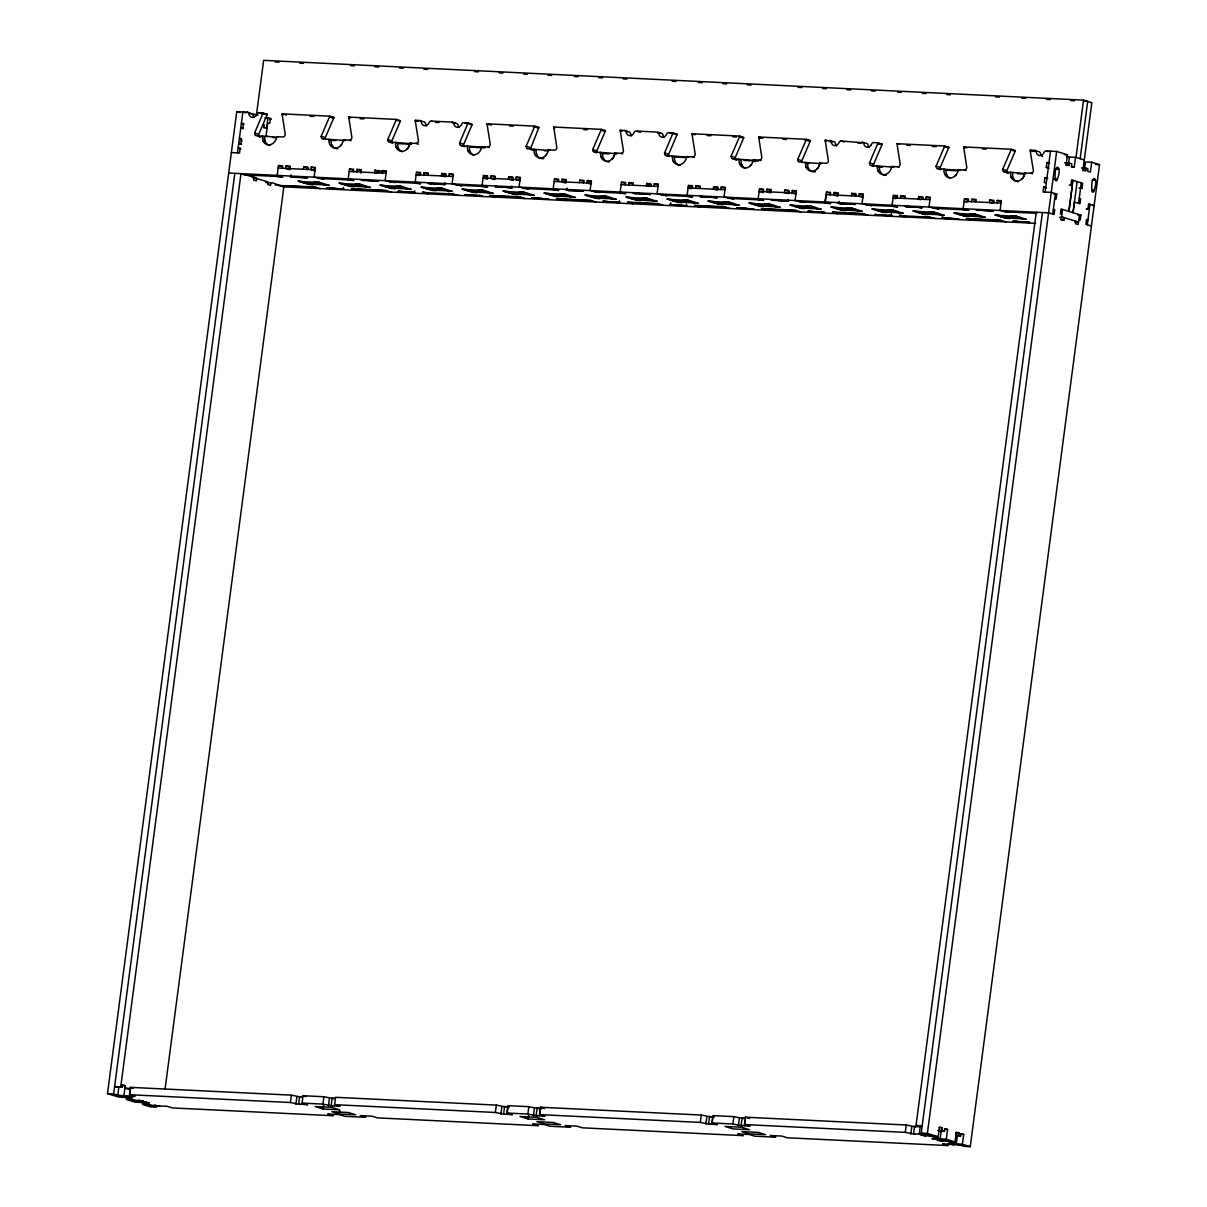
<?xml version="1.0" encoding="UTF-8"?>
<svg xmlns="http://www.w3.org/2000/svg" width="1207" height="1207" viewBox="0 0 1207 1207"><rect width="100%" height="100%" fill="white"/><g stroke="black" fill="none" stroke-linecap="round" stroke-linejoin="round"><path stroke-width="1.5" d="M127.836 1096.725L132.664 1097.691L118.316 1096.982L107.483 1093.648L236.753 111.663L247.209 112.176A2.489 2.022 -72.9 0 1 248.929 113.896A4.994 4.059 -72.9 0 0 251.75 117.275A4.994 4.059 -72.9 0 0 255.914 115.54L257.031 113.639A2.489 2.037 -72.9 0 1 258.796 112.734L263.126 112.945L254.571 133.117L254.949 134.882A2.505 2.037 -72.9 0 0 256.306 135.667L277.082 137.221M392.547 142.954A2.505 2.037 -72.9 0 1 391.883 140.857L400.256 121.379A2.474 2.022 -72.9 0 0 400.437 120.685L396.288 119.402A2.474 2.022 -72.9 0 1 396.107 120.112L387.734 139.574A2.505 2.037 -72.9 0 0 389.469 142.139L395.609 142.426A8.721 7.106 -72.9 0 0 401.659 151.373A8.721 7.106 -72.9 0 0 409.958 143.135L416.49 143.407L417.969 142.396A2.505 2.052 -72.9 0 0 418.482 141.068L415.314 121.032A2.489 2.022 -72.9 0 1 415.314 120.323L419.644 120.534A2.489 2.022 -72.9 0 1 421.364 122.269A4.994 4.059 -72.9 0 0 424.185 125.649A4.994 4.059 -72.9 0 0 428.349 123.914L429.466 122.013A2.489 2.037 -72.9 0 1 431.231 121.107L452.187 122.118A2.489 2.022 -72.9 0 1 453.892 123.853A4.994 4.059 -72.9 0 0 456.729 127.218A4.994 4.059 -72.9 0 0 460.878 125.498L462.009 123.597A2.489 2.037 -72.9 0 1 463.775 122.676L468.105 122.888L459.55 143.06L459.927 144.825A2.505 2.037 -72.9 0 0 461.27 145.625L483.841 147.254L481.774 146.62A8.721 7.106 -72.9 0 1 473.476 154.843A8.721 7.106 -72.9 0 1 467.441 145.926M597.239 152.565A2.505 2.037 -72.9 0 1 596.862 150.8L605.235 131.337A2.474 2.022 -72.9 0 0 605.416 130.628L601.267 129.345A2.474 2.022 -72.9 0 1 601.086 130.054L592.712 149.532A2.505 2.037 -72.9 0 0 594.432 152.082L600.588 152.384A8.721 7.106 -72.9 0 0 606.638 161.316A8.721 7.106 -72.9 0 0 614.936 153.078L621.469 153.349L622.948 152.338A2.505 2.052 -72.9 0 0 623.461 151.011L620.292 130.99A2.489 2.022 -72.9 0 1 620.292 130.281L624.623 130.492A2.489 2.022 -72.9 0 1 626.327 132.212A4.994 4.059 -72.9 0 0 629.164 135.591A4.994 4.059 -72.9 0 0 633.313 133.856L634.444 131.955A2.489 2.037 -72.9 0 1 636.21 131.05L657.151 132.061A2.489 2.022 -72.9 0 1 658.871 133.796A4.994 4.059 -72.9 0 0 661.708 137.176A4.994 4.059 -72.9 0 0 665.857 135.44L666.973 133.539A2.489 2.037 -72.9 0 1 668.753 132.634L673.068 132.83L664.529 153.017L664.891 154.783A2.505 2.037 -72.9 0 0 666.249 155.567L688.82 157.197L686.753 156.563A8.721 7.106 -72.9 0 1 678.455 164.801A8.721 7.106 -72.9 0 1 672.42 155.869M870.835 145.383L871.952 143.482A2.489 2.037 -72.9 0 1 873.732 142.577L878.047 142.788L869.493 162.96L869.87 164.725A2.505 2.037 -72.9 0 0 871.228 165.51L893.799 167.139L891.717 166.506A8.721 7.106 -72.9 0 1 883.433 174.743A8.721 7.106 -72.9 0 1 877.383 165.812M325.679 139.393L325.302 137.628L333.675 118.15A2.474 2.022 -72.9 0 0 333.856 117.456L329.707 116.174A2.474 2.022 -72.9 0 1 329.526 116.868L321.153 136.346L321.53 138.111A2.489 2.022 -72.9 0 0 322.888 138.896L345.458 140.54L343.376 139.891A8.736 7.106 -72.9 0 1 335.063 148.144A8.736 7.106 -72.9 0 1 329.028 139.197M530.431 148.929L538.654 128.093A2.474 2.022 -72.9 0 0 538.835 127.399L534.686 126.116A2.474 2.022 -72.9 0 1 534.505 126.826L526.131 146.288L526.508 148.054A2.489 2.022 -72.9 0 0 527.851 148.853L548.642 150.392M736.255 159.867A2.489 2.022 -72.9 0 1 735.621 159.279L735.259 157.514L743.633 138.051A2.474 2.022 -72.9 0 0 743.799 137.342L739.665 136.074A2.474 2.022 -72.9 0 1 739.484 136.768L731.11 156.246L731.472 158.011A2.489 2.022 -72.9 0 0 732.83 158.796L753.606 160.35M940.887 169.568A2.489 2.022 -72.9 0 1 940.6 169.236L940.223 167.471L948.596 147.993A2.474 2.022 -72.9 0 0 948.777 147.299L944.628 146.017A2.474 2.022 -72.9 0 1 944.447 146.711L936.074 166.189L936.451 167.954A2.489 2.022 -72.9 0 0 937.809 168.739L960.38 170.383L958.298 169.734A8.736 7.106 -72.9 0 1 949.984 177.987A8.736 7.106 -72.9 0 1 943.949 169.04M396.288 119.402L348.732 117.094L351.901 137.839L351.071 139.544A2.505 2.037 -72.9 0 1 349.532 140.193L343.376 139.891M601.267 129.345L553.711 127.052L556.88 147.782L556.05 149.487A2.505 2.037 -72.9 0 1 554.511 150.136L548.355 149.849A8.736 7.106 -72.9 0 1 540.042 158.087A8.736 7.106 -72.9 0 1 533.992 149.14M802.202 162.523A2.505 2.037 -72.9 0 1 801.84 160.757L810.214 141.279A2.474 2.022 -72.9 0 0 810.395 140.585L806.246 139.303L758.69 136.994L761.858 157.74L761.029 159.445A2.505 2.037 -72.9 0 1 759.475 160.093L753.334 159.792A8.736 7.106 -72.9 0 1 745.021 168.029A8.736 7.106 -72.9 0 1 738.971 159.083M1008.177 173.189A2.505 2.037 -72.9 0 1 1006.804 170.7L1015.178 151.222A2.474 2.022 -72.9 0 0 1015.359 150.528L1011.21 149.246L963.654 146.937L966.822 167.682L965.992 169.387A2.505 2.037 -72.9 0 1 964.453 170.036L958.298 169.734M157.574 1105.899L159.626 1106.004L142.517 1104.45L150.347 1106.864L156.503 1107.166L113.624 1093.949L234.822 173.34M237.523 152.882L242.879 111.964L246.002 112.915M118.844 1087.039L117.773 1095.232L130.975 1096.228L135.078 1096.424L129.541 1094.719L130.507 1087.356L291.355 1095.156L300.981 1097.057L299.608 1096.635L298.627 1103.998L300.015 1104.435L290.389 1102.519L129.541 1094.719M130.612 1097.585L123.929 1095.518L125.211 1085.712L122.45 1084.852L122.133 1087.311L120.745 1086.873L240.978 173.642L255.914 177.716L252.338 177.535M256.337 115.781L263.639 60.35L1083.539 100.136L1091.837 102.701L1082.996 169.795L1085.757 170.655L1086.089 168.195L1081.472 167.969M129.587 1095.805L130.567 1088.427L124.894 1088.156L128.817 1089.363M253.877 177.61L253.545 180.069L256.322 180.929L256.638 178.47L253.561 178.319M264.212 124.608L263.895 127.067L266.656 127.912L267.954 118.09L271.454 119.176M270.926 182.876L270.609 185.335L267.833 184.475L268.165 182.016L256.638 178.47M282.242 168.226L282.559 165.766L278.455 165.57L277.172 175.392L282.71 177.097L277.233 176.478M285.968 165.932L285.652 168.392L289.801 169.674L290.118 167.215L285.968 165.932L290.072 166.128L289.755 168.588M165.087 1088.895L283.841 186.859L272.978 182.966L265.796 182.619M291.113 174.759L290.872 176.599L292.924 177.233L307.423 177.821L290.087 176.644L292.939 177.233M303.41 169.252L303.742 166.792L307.845 167.004L307.513 169.448M314.076 177.188L315.359 167.366L311.255 167.169L310.938 169.614L315.087 170.896M343.497 187.357L343.256 189.197L326.69 187.975L344.07 189.122L327.519 187.9L329.602 188.533M353.289 171.681L353.621 169.221L349.517 169.025L348.235 178.847L353.772 180.552L348.28 179.918M356.714 171.847L357.031 169.387L361.134 169.584L360.802 172.043M360.863 173.114L361.18 170.67L357.031 169.387M383.041 171.726L374.804 170.247L374.472 172.707L376.554 173.34M378.576 172.903L378.892 170.443M381.985 173.069L382.317 170.609L386.406 170.806L385.124 180.628L394.764 182.544L393.376 182.106M290.389 1102.519L291.355 1095.156M420.247 174.924L420.579 172.465L416.475 172.269L415.178 182.091L420.715 183.796L415.238 183.162M414.559 190.812C415.51 194.176 414.876 191.641 412.236 192.004L397.782 191.385L414.318 192.652L398.582 191.34L400.664 191.988M295.911 1104.224L296.877 1096.861M423.672 175.09L423.989 172.631L428.093 172.827L427.761 175.287M302.022 1104.164L302.942 1095.715L323.898 1096.741L333.524 1098.642L332.136 1098.219L331.171 1105.582L332.559 1106.004L322.918 1104.103L301.976 1103.092L307.513 1104.797L298.627 1103.998M445.534 176.147L445.851 173.687L441.762 173.491L441.43 175.95L445.262 176.795M322.918 1104.103L323.898 1096.741M444.855 182.755L444.614 184.596L428.047 183.373L445.428 184.505L442.531 183.962M323.144 1109.022L315.087 1106.532L331.487 1107.332L339.544 1109.821L323.144 1109.022L323.642 1105.34M448.944 176.313L449.276 173.853L453.364 174.064L452.082 183.871L461.708 185.787L460.32 185.35M328.455 1105.808L329.42 1098.445M334.565 1105.748L335.486 1097.299L496.333 1105.099L505.959 1107.015L504.571 1106.578L503.606 1113.955L504.994 1114.378L495.353 1112.477L334.52 1104.661L340.042 1106.366L331.171 1105.582M339.288 1114.001L331.895 1111.722L348.28 1112.507L355.688 1114.8L339.288 1114.001L339.77 1110.319M487.206 178.168L487.537 175.724L483.434 175.513L482.151 185.335L487.688 187.04L482.197 186.421M494.779 179.617L495.051 176.086L490.947 175.89L490.63 178.334L493.391 179.194M512.492 179.405L512.809 176.946L508.72 176.75L508.388 179.194L513.367 180.401M511.828 185.999L511.587 187.839L495.051 186.587L512.402 187.764L509.49 187.206M527.293 188.609L528.681 189.031L519.04 187.13L520.323 177.308L516.234 177.112L515.902 179.571L518.678 180.416M520.051 180.839L520.383 178.395L516.234 177.112M558.268 181.623L558.585 179.164L554.496 178.968L553.213 188.79L558.735 190.495L553.259 189.876M562.009 179.33L561.677 181.789L565.827 183.072L566.113 179.526L562.009 179.33L566.158 180.612M567.139 188.156L566.898 189.997L568.965 190.631L583.449 191.219L566.113 190.027L568.98 190.631M579.451 182.649L579.767 180.19L583.871 180.386L583.554 182.845M598.355 192.064L599.728 192.486L590.087 190.57L591.385 180.763L587.281 180.552L586.964 183.011L589.725 183.871M591.113 184.294L591.43 181.835L587.281 180.552M495.353 1112.477L496.333 1105.099M625.226 184.867L625.543 182.408L621.454 182.212L620.172 192.034L625.694 193.739L620.217 193.12M619.523 200.754L619.282 202.595L602.761 201.328L620.096 202.504L603.56 201.297L605.627 201.931M500.89 1114.182L501.856 1106.804M628.636 185.033L628.968 182.574L633.072 182.785L632.74 185.229M506.955 1113.035L507.921 1105.672L528.862 1106.683L538.503 1108.584L537.115 1108.162L536.149 1115.524L537.522 1115.947L527.897 1114.046L506.955 1113.035L512.477 1114.74L503.606 1113.955M507 1114.106L507.966 1106.744L504.571 1106.578M650.513 186.089L650.829 183.645L646.726 183.449L646.409 185.893L648.476 186.542M527.897 1114.046L528.862 1106.683M528.123 1118.964L520.051 1116.49L536.451 1117.275L544.523 1119.764L528.123 1118.964L528.606 1115.283M653.922 186.255L654.239 183.811L658.343 184.007L657.061 193.829L666.686 195.73L665.313 195.308M533.434 1115.751L534.399 1108.388M539.499 1114.619L540.464 1107.241L701.297 1115.057L710.938 1116.958L709.55 1116.535L708.584 1123.898L709.957 1124.321L700.332 1122.419L539.499 1114.619L545.021 1116.324L536.149 1115.524M539.544 1115.69L540.51 1108.328L537.115 1108.162M672.586 205.175L669.689 204.617L687.024 205.794L672.586 205.175L670.519 204.541L670.745 202.701M692.184 188.111L692.501 185.667L688.412 185.471L687.13 195.293L692.652 196.997L687.175 196.364M686.481 203.998L686.24 205.839L670.519 204.541M695.594 188.277L695.926 185.833L700.03 186.029L699.698 188.488M717.471 189.348L717.788 186.889L713.684 186.693L713.367 189.152L717.531 190.057M720.881 189.514L721.198 187.055L725.301 187.251L724.019 197.073L733.645 198.989L732.272 198.552M763.246 191.566L763.563 189.107L759.459 188.911L758.177 198.733L763.714 200.437L758.237 199.819M770.76 191.928L771.077 189.469L766.988 189.273L766.656 191.732L769.417 192.592M770.805 193.014L771.137 190.555L766.988 189.273M788.518 192.788L788.85 190.344L784.746 190.133L784.429 192.592L788.865 193.573M787.854 199.396L787.613 201.237L771.062 200.015L788.427 201.162L785.531 200.603M803.319 202.007L804.707 202.429L795.066 200.528L796.364 190.706L792.26 190.51L791.943 192.954L794.704 193.814M796.092 194.236L796.409 191.777L792.26 190.51M700.332 1122.419L701.297 1115.057M825.181 203.063L830.657 203.681L825.135 201.976L826.418 192.154L830.522 192.366L830.205 194.81M825.135 201.976L826.101 194.614L862.99 196.409M705.869 1124.124L706.834 1116.762M833.946 192.532L833.615 194.976L837.764 196.258L838.035 192.728L833.946 192.532L838.096 193.799M711.934 1122.978L712.899 1115.615L733.841 1116.626L743.467 1118.542L742.094 1118.104L741.113 1125.467L742.501 1125.905L732.875 1123.989L711.934 1122.978L717.456 1124.683L708.584 1123.898M711.979 1124.064L712.703 1118.542M839.061 201.343L838.82 203.183L840.902 203.817L855.371 204.405L838.005 203.274L840.902 203.817M851.388 195.836L851.704 193.392L855.808 193.588L855.476 196.047M732.875 1123.989L733.841 1116.626M859.218 193.754L858.901 196.213L863.05 197.48L863.367 195.036L859.218 193.754L863.322 193.95L862.024 203.772L871.65 205.673L870.277 205.25M738.397 1125.709L739.378 1118.331M744.463 1124.562L745.443 1117.199L906.276 1124.999L915.902 1126.9L914.529 1126.478L913.548 1133.841L914.936 1134.263L905.31 1132.362L744.463 1124.562L750 1126.267L741.113 1125.467M744.523 1125.633L745.247 1120.111M897.163 198.069L897.48 195.609L893.376 195.413L892.094 205.235L897.631 206.94L892.154 206.306M891.475 213.956L891.234 215.797L874.698 214.529L892.048 215.706L889.152 215.148M900.573 198.235L900.905 195.775L904.994 195.972L904.677 198.431M922.435 199.291L922.767 196.832L918.663 196.635L918.346 199.095L920.715 199.759M925.86 199.457L926.176 196.997L930.28 197.194L928.998 207.031L938.624 208.932L937.236 208.509M944.508 218.376L941.626 217.818L958.962 218.995L944.508 218.376L942.441 217.743L942.682 215.887M963.156 208.675L964.438 198.853L968.542 199.064L968.21 201.509M971.635 201.675L971.952 199.23L976.056 199.427L975.739 201.871M993.497 202.746L993.814 200.287L989.725 200.09L989.393 202.535L993.24 203.395M996.907 202.912L997.238 200.453L1001.342 200.649L1000.06 210.471L1009.686 212.372L1008.298 211.949M905.31 1132.362L906.276 1124.999M910.832 1134.067L911.813 1126.704M922.042 1126.116L916.038 1125.467L1036.27 212.236M920.307 1125.935L919.221 1134.112L925.905 1136.179M1045.745 187.16L1043.693 187.055L1043.044 191.973L1051.267 192.366L1056.804 194.071L1056.155 198.989L1054.767 198.567M1046.982 177.746L1044.93 177.64L1044.281 182.559L1046.333 182.649M1049.049 168.271L1046.273 167.411L1046.922 162.507L1048.974 162.613M1084.671 168.497L1085.546 161.964L1091.686 162.251L1099.517 164.665L970.247 1146.65L964.091 1146.348L921.228 1133.132L1042.426 212.538M1045.111 192.079L1050.482 151.147M970.247 1146.65L962.401 1144.236L963.699 1134.414L960.938 1133.569L960.606 1136.013L958.75 1135.44L959.067 1132.981L956.306 1132.136L955.009 1141.958L946.273 1139.257L947.57 1129.435L944.794 1128.59L944.478 1131.05L941.943 1130.265L942.26 1127.806L939.499 1126.961L938.201 1136.768L927.368 1133.433L1056.653 151.448L1046.167 150.935A2.489 2.037 -72.9 0 0 1044.387 151.856L1043.27 153.757A4.994 4.059 -72.9 0 1 1039.106 155.492A4.994 4.059 -72.9 0 1 1036.285 152.112A2.489 2.022 -72.9 0 0 1034.565 150.377L1030.25 150.166A2.489 2.022 -72.9 0 0 1030.235 150.875L1033.403 170.911A2.505 2.052 -72.9 0 1 1032.905 172.239L1031.412 173.25L1024.879 172.963A8.721 7.106 -72.9 0 1 1016.596 181.201A8.721 7.106 -72.9 0 1 1010.546 172.269L1004.39 171.967A2.505 2.037 -72.9 0 1 1002.655 169.418L1011.028 149.94A2.474 2.022 -72.9 0 0 1011.21 149.246M1055.22 178.696C1053.817 161.466 1062.945 165.344 1057.302 179.33A1.871 1.056 -87.2 0 1 1056.019 180.854A1.871 1.056 -87.2 0 1 1055.22 178.696L1057.287 179.33L1053.998 179.164M1052.7 214.107L1055.401 193.648M1056.653 151.448L1067.486 154.798L1066.188 164.62L1068.964 165.465L1069.281 163.005L1064.665 162.794M940.117 1138.955L941.204 1130.778M1062.447 209.445L1061.149 219.267L1063.91 220.112L1064.242 217.652L1059.625 217.441M1068.542 163.533L1069.402 156.985M1071.182 166.958L1074.26 167.094L1075.558 157.287L1084.293 159.973M1072.978 180.326L1068.889 211.421L1072.329 185.244L1070.941 184.807L1071.59 179.903L1082.664 183.313L1082.015 188.232L1078.937 188.081M1083.539 100.136L1075.995 157.423L1066.324 156.835M1077.127 181.608L1073.038 212.704L1074.426 202.067L1079.963 203.772L1080.612 198.868L1079.224 198.431M1080.144 158.69L1087.688 101.418L1083.931 101.237M1075.754 221.213L1075.437 223.672L1078.198 224.517L1079.496 214.695M1078.575 203.349L1081.276 182.891M956.261 1143.934L957.332 1135.757M1061.798 214.348L1060.41 213.926L1061.059 209.007L1080.884 215.118L1080.235 220.036L1078.847 219.614M1091.686 162.251L1090.389 172.073L1087.628 171.228L1087.945 168.769L1086.089 168.195M1086.27 209.067L1089.348 209.218L1087.96 208.796L1088.608 203.877L1094.13 205.582L1092.607 205.507M1087.296 224.758L1089.981 204.315M1091.867 189.982C1090.464 172.767 1099.592 176.644 1093.949 190.631A1.871 1.056 -87.2 0 1 1092.667 192.154A1.871 1.056 -87.2 0 1 1091.867 189.982L1093.949 190.631M263.126 112.945L267.245 114.393L258.72 134.399L259.098 136.165A2.505 2.037 -72.9 0 0 260.456 136.949L257.86 136.15M673.068 132.83L677.202 134.294L668.678 154.285L669.04 156.05A2.505 2.037 -72.9 0 0 669.327 156.382M878.047 142.788L882.166 144.237L873.642 164.243L874.019 166.008M242.863 128.666L243.15 127.851M464.695 146.696A2.505 2.037 -72.9 0 1 464.076 146.107L463.699 144.342L472.224 124.351L468.105 122.888M820.187 163.579L799.411 162.025A2.505 2.037 -72.9 0 1 797.691 159.475L806.065 139.997A2.474 2.022 -72.9 0 0 806.246 139.303M340.48 145.866L341.551 144.614M545.458 155.824L546.515 154.556M750.422 165.766L751.493 164.499M955.401 175.709L956.472 174.457M805.582 162.326A8.721 7.106 -72.9 0 0 811.617 171.258A8.721 7.106 -72.9 0 0 819.915 163.02L826.433 163.292L827.927 162.296A2.505 2.052 -72.9 0 0 828.44 160.969L825.256 140.932A2.489 2.022 -72.9 0 1 825.271 140.223L832.709 141.385M361.919 180.039L361.149 180.175L378.485 181.261L361.919 180.039L363.986 180.688M633.856 193.241L633.072 193.286L650.407 194.463L633.841 193.241L635.923 193.874M700.814 196.485L700.045 196.62L717.365 197.707L700.799 196.485L702.881 197.133M905.793 206.442L905.009 206.472L922.344 207.664L905.778 206.427L907.86 207.076M976.84 209.882L976.071 210.018L993.406 211.104L976.84 209.882L978.907 210.516M465.54 194.599L464.77 194.734L482.091 195.821L465.54 194.599L467.607 195.232M548.234 199.14L549.049 199.064L531.699 197.888L548.234 199.14L532.498 197.842L534.565 198.491M753.198 209.098L754.013 209.007L736.677 207.83L753.213 209.098L737.477 207.785L739.544 208.434M824.26 212.538L825.075 212.462L807.739 211.27L824.275 212.538L808.524 211.24L810.606 211.874M1029.239 222.48L1030.054 222.405L1012.718 221.228L1029.239 222.48L1013.503 221.183L1015.585 221.832M275.317 61.995L279.073 62.176M299.758 63.186L303.515 63.367M350.528 65.646L354.285 65.827M374.97 66.838L378.742 67.019M399.426 68.014L403.183 68.196M423.868 69.206L427.625 69.387M474.638 71.666L478.41 71.847M499.095 72.858L502.851 73.039M523.536 74.034L527.293 74.215M547.978 75.226L551.75 75.407M574.306 76.509L578.062 76.69M598.763 77.686L602.519 77.867M623.204 78.877L626.961 79.058M672.088 81.246L675.86 81.427M698.415 82.529L702.187 82.71M722.872 83.705L726.629 83.902M747.314 84.897L751.071 85.078M798.083 87.357L801.855 87.538M822.54 88.549L826.297 88.73M846.982 89.74L850.739 89.922M871.424 90.917L875.196 91.098M897.752 92.2L901.508 92.381M922.208 93.392L925.965 93.573M946.65 94.568L950.407 94.749M995.534 96.937L999.305 97.118M1021.861 98.22L1025.633 98.401M1046.318 99.412L1050.075 99.593M1070.76 100.588L1074.517 100.769M262.462 135.969A8.721 7.106 -72.9 0 0 268.497 144.9A8.721 7.106 -72.9 0 0 276.795 136.663L282.951 136.964A2.489 2.022 -72.9 0 0 284.49 136.316L285.32 134.611L282.151 114.574A2.489 2.022 -72.9 0 1 282.151 113.865L329.707 116.174M481.774 146.62L487.915 146.907A2.489 2.022 -72.9 0 0 489.469 146.258L490.298 144.553L487.115 124.517A2.489 2.022 -72.9 0 1 487.13 123.808L534.686 126.116M686.753 156.563L692.893 156.865A2.489 2.022 -72.9 0 0 694.432 156.216L695.262 154.496L692.094 134.46A2.489 2.022 -72.9 0 1 692.109 133.766L739.665 136.074M829.586 140.434A2.489 2.022 -72.9 0 1 831.306 142.17A4.994 4.059 -72.9 0 0 834.143 145.534A4.994 4.059 -72.9 0 0 838.292 143.799L839.408 141.898A2.489 2.037 -72.9 0 1 841.188 140.993L865.238 142.969M891.717 166.506L897.872 166.807A2.489 2.022 -72.9 0 0 899.411 166.159L900.241 164.454L897.073 144.418A2.489 2.022 -72.9 0 1 897.073 143.708L944.628 146.017M248.551 113.307L258.207 115.087M262.326 114.092A2.489 2.037 -72.9 0 1 262.945 114.016L267.275 114.227M310.078 116.294L313.745 116.476M330.205 117.275L333.856 117.456M360.199 118.739L363.865 118.905M435.38 122.375L438.88 122.556M452.836 123.235L456.337 123.401A2.489 2.022 -72.9 0 1 458.041 125.121A4.994 4.059 -72.9 0 0 459.233 127.58M509.565 125.981L513.231 126.162M533.343 127.127L538.835 127.399M583.464 129.571L587.13 129.737M601.75 130.447L605.416 130.628M625.89 131.623L628.772 131.759A2.489 2.022 -72.9 0 1 630.476 133.494A4.994 4.059 -72.9 0 0 631.668 135.938M657.619 133.162L661.3 133.343A2.489 2.022 -72.9 0 1 663.02 135.078A4.994 4.059 -72.9 0 0 664.212 137.523M674.336 133.977L677.218 134.113M707.227 135.576L710.878 135.742M732.83 136.813L736.496 136.994M782.951 139.243L786.617 139.424M804.903 140.314L810.395 140.585M829.42 141.506L833.735 141.717A2.489 2.022 -72.9 0 1 835.455 143.437A4.994 4.059 -72.9 0 0 836.647 145.881M857.558 142.864L861.044 143.03M877.881 143.859L882.196 144.055M906.713 145.247L910.365 145.428M932.317 146.5L935.983 146.666M945.126 147.118L948.777 147.299M982.438 148.929L986.104 149.11M1064.408 154.647L1067.486 154.798M264.876 117.939L270.443 118.331L269.795 123.235L267.743 123.144L266.023 136.225L268.075 136.331M1095.428 164.469L1099.517 164.665M1065.887 165.314L1068.964 165.465M263.594 127.761L266.656 127.912M240.736 128.334L242.788 128.425L243.422 123.521L241.37 123.416L244.146 124.276M1046.273 167.411L1048.325 167.517M1055.356 168.935L1058.63 169.101L1056.547 168.452M1082.694 170.504L1085.757 170.655M395.609 142.426L412.04 143.769L409.958 143.135L409.641 144.689A8.705 7.091 -72.9 0 1 407.061 149.095M600.588 152.384L617.018 153.711L614.936 153.078L614.604 154.632A8.705 7.091 -72.9 0 1 612.04 159.052M1010.531 172.269L1025.165 173.521M272.888 137.553L276.433 137.734M328.802 140.268L335.908 140.615M397.163 143.588L411.376 144.282M470.76 147.163L484.958 147.842M531.638 150.075A2.489 2.022 -72.9 0 0 532 150.121L535.561 150.302M544.448 150.739L547.993 150.905M600.362 153.44L609.248 153.877M672.178 156.925L684.61 157.529M744.085 160.425L758.298 161.104M805.341 163.398L808.886 163.564M877.142 166.883L882.483 167.139M945.503 170.187L957.951 170.791M1017.426 173.687L1024.532 174.034M1092.214 180.25L1095.292 180.401L1093.225 179.752M1069.251 185.093L1072.329 185.244M231.352 152.58L239.544 152.972L240.193 148.069L238.141 147.963L240.917 148.823M1053.726 193.935L1056.804 194.071M278.153 168.029L315.042 169.825M349.2 171.485L386.104 173.265M453.047 176.509L416.159 174.728L418.92 175.573M520.021 179.768L483.117 177.972L487.266 179.255M554.179 181.427L591.068 183.208M621.137 184.671L658.026 186.466M724.985 189.71L688.096 187.915L690.857 188.775M796.047 193.165L759.158 191.37L763.307 192.652M929.963 199.653L893.074 197.873L895.835 198.717M1001.025 203.108L964.121 201.313L966.898 202.173M1086.934 208.736L1087.96 208.796M228.651 173.039L1048.566 212.824M1077.806 214.982L1080.884 215.118M243.995 174.864L281.322 176.675M318.21 178.455L352.369 180.115M389.273 181.91L419.327 183.373M456.231 185.154L486.285 186.617M523.189 188.413L557.347 190.057M594.236 191.853L624.306 193.316M661.195 195.112L691.264 196.56M728.153 198.355L762.326 200.015M799.215 201.795L829.284 203.259M866.173 205.054L896.243 206.503M933.132 208.298L967.29 209.958M1004.194 211.753L1036.843 213.337M299.261 181.488L319.764 182.483M340.253 183.479L360.757 184.475M381.246 185.471L401.75 186.466M422.239 187.462L442.743 188.458M463.247 189.454L483.735 190.45M504.239 191.445L524.728 192.441M545.232 193.422L565.721 194.418M586.225 195.413L606.729 196.409M627.218 197.405L647.721 198.401M668.21 199.396L688.714 200.392M709.203 201.388L729.707 202.384M750.211 203.38L770.7 204.375M791.204 205.371L811.692 206.352M832.196 207.348L852.685 208.343M873.189 209.339L893.693 210.335M914.182 211.331L934.686 212.326M955.175 213.322L975.678 214.318M996.167 215.314L1016.671 216.309M303.41 182.77L323.914 183.766M344.402 184.762L364.906 185.757M385.395 186.753L405.899 187.749M426.388 188.745L446.892 189.74M467.396 190.736L487.884 191.717M508.388 192.713L528.877 193.708M549.381 194.704L569.87 195.7M590.374 196.696L610.878 197.692M631.367 198.687L651.871 199.683M672.359 200.679L692.863 201.675M713.352 202.67L733.856 203.666M754.36 204.647L774.849 205.643M795.353 206.638L815.841 207.634M836.345 208.63L856.834 209.626M877.338 210.621L897.842 211.617M918.331 212.613L938.835 213.609M959.324 214.605L979.828 215.6M1000.316 216.596L1020.82 217.577M1060.832 219.961L1063.91 220.112M307.559 184.052L328.063 185.048M348.551 186.044L369.055 187.04M389.544 188.036L410.048 189.031M430.537 190.012L451.041 191.008M471.545 192.004L492.034 192.999M512.537 193.995L533.026 194.991M553.53 195.987L574.019 196.982M594.523 197.978L615.027 198.974M635.516 199.97L656.02 200.965M676.508 201.961L697.012 202.942M717.501 203.938L738.005 204.934M758.509 205.929L778.998 206.925M799.502 207.921L819.991 208.917M840.494 209.912L860.983 210.908M881.487 211.904L901.991 212.9M922.48 213.895L942.984 214.891M963.473 215.872L983.977 216.868M1004.465 217.864L1024.969 218.859M1074.939 221.892L1078.53 222.058L1061.466 216.807M275.196 184.988L278.274 185.139M279.692 185.576L314.514 186.904L320.051 188.609M278.591 185.531L315.902 187.341M352.806 189.122L386.964 190.781M423.868 192.577L453.923 194.025M490.827 195.821L520.881 197.284M557.785 199.064L591.943 200.724M628.832 202.52L658.901 203.983M695.79 205.763L725.86 207.227M762.749 209.022L796.922 210.682M833.811 212.462L863.88 213.926M900.769 215.721L930.838 217.169M942.441 217.743L958.192 219.04M967.727 218.965L1001.885 220.625M282.74 186.798L1035.546 223.325M120.609 1085.485L125.211 1085.712M120.745 1086.873L114.59 1086.587L122.133 1087.311M916.038 1125.467L922.193 1125.769M939.197 1127.655L942.26 1127.806M299.608 1096.635L303.002 1096.801M332.136 1098.219L335.531 1098.385M709.55 1116.535L714.333 1117.124M742.094 1118.104L745.488 1118.27M914.529 1126.478L920.187 1126.75M944.493 1129.284L947.57 1129.435M938.865 1130.114L941.943 1130.265M938.322 1130.748L944.478 1131.05M955.989 1132.845L959.067 1132.981M956.321 1133.343L959.399 1133.494M960.621 1134.263L963.699 1134.414M107.483 1093.648L113.624 1093.949M921.228 1133.132L927.368 1133.433M955.672 1135.289L958.75 1135.44M913.548 1133.841L925.377 1134.414M956.004 1135.787L960.606 1136.013M923.144 1135.319L921.092 1135.229L938.201 1136.768M946.273 1139.257L931.925 1138.563L936.738 1139.514M141.445 1100.92L143.497 1101.025L126.373 1099.471L135.109 1102.172L149.457 1102.866L144.644 1101.916M939.951 1140.509L937.899 1140.404L955.009 1141.958M962.401 1144.236L948.053 1143.542L952.881 1144.492M152.354 1105.884L166.883 1106.231L172.42 1107.935L333.253 1115.736L327.716 1114.031L331.819 1114.227L339.318 1114.604L344.855 1116.309L365.796 1117.32L360.259 1115.615L371.862 1116.173L377.384 1117.878L538.231 1125.693L532.694 1123.989L544.297 1124.547L549.819 1126.252L570.775 1127.263L565.238 1125.558L576.825 1126.116L582.362 1127.821L743.195 1135.636L737.673 1133.931L749.26 1134.489L754.797 1136.194L775.739 1137.205L770.217 1135.5L781.804 1136.074L787.341 1137.779L948.174 1145.579L942.652 1143.874L959.942 1145.066M1047.193 151.267L1048.234 151.584M1034.565 150.377L1037.673 151.343M1030.25 150.166L1034.399 151.448M1030.235 150.875L1032.317 151.509M1069.281 163.005L1071.816 163.79L1071.499 166.249L1074.26 167.094M1012.069 150.256L1015.178 151.222M1046.922 162.507L1049.698 163.367M963.654 146.937L966.777 147.903M963.654 147.646L964.695 147.963M1080.627 187.794L1082.015 188.232M1031.034 173.265L1032.589 173.748M945.488 147.028L948.596 147.993M1044.93 177.64L1047.706 178.5M1025.407 173.129L1024.562 174.532A8.705 7.091 -72.9 0 1 1021.982 178.938M1002.655 169.418L1006.291 170.534M1004.903 172.133L1008.539 173.25M1043.693 187.055L1046.454 187.915M897.073 143.708L899.155 144.342M878.907 143.799L882.015 144.765M964.453 170.036L966.007 170.519M936.074 166.189L939.71 167.305M938.322 168.905L940.751 169.644M841.188 140.993L844.297 141.958M1053.364 209.203L1054.752 209.626L1054.103 214.529L1048.551 212.824M1087.945 219.855L1086.556 219.433L1085.908 224.336L1091.445 226.041M825.271 140.223L826.312 140.54M825.256 140.932L826.297 141.249M897.872 166.807L898.913 167.124M807.106 140.314L810.214 141.279M997.238 200.453L1001.388 201.735M869.493 162.96L873.129 164.077M989.725 200.09L993.874 201.358M871.741 165.676L872.782 165.993M971.952 199.23L976.101 200.498M964.438 198.853L968.587 200.136M758.69 136.994L762.839 138.277M758.675 137.704L760.757 138.337M1012.598 216.113L1011.21 215.691L1015.313 215.887L1026.372 219.297L1020.896 218.663M990.509 210.546L992.576 211.18M1000.286 215.51L994.809 214.891L1005.869 218.301L1009.972 218.497L1008.584 218.075M740.51 137.085L743.633 138.051M821.982 163.654L819.915 163.02L819.583 164.574A8.705 7.091 -72.9 0 1 817.003 168.995M926.176 196.997L930.325 198.28M963.141 208.675L968.693 210.38L963.201 209.762M1006.034 221.907L1000.497 220.187L966.339 218.527L971.876 220.247M797.691 159.475L801.312 160.591M918.663 196.635L922.812 197.918M971.59 214.122L970.217 213.699L974.305 213.895L985.38 217.305L979.888 216.687M959.293 213.533L953.817 212.9L964.876 216.309L968.98 216.506L967.592 216.083M900.905 195.775L905.054 197.058M893.376 195.413L897.525 196.696M692.109 133.766L695.217 134.716M692.094 134.46L693.135 134.792M919.447 207.091L921.514 207.74M930.597 212.13L929.224 211.708L933.313 211.904L944.387 215.314L938.895 214.695M759.475 160.093L761.029 160.561M673.928 133.856L677.052 134.807M669.794 132.951L670.82 133.268M754.888 160.275L755.401 160.425A8.736 7.106 -72.9 0 1 755.144 161.738M918.301 211.542L912.824 210.908L923.883 214.318L927.987 214.514L926.599 214.092M658.192 132.378L661.3 133.343M934.987 218.452L925.331 216.551L926.72 216.973M731.11 156.246L734.731 157.363M851.704 193.392L855.854 194.674M733.358 158.962L736.979 160.078M637.251 131.367L640.359 132.332M889.604 210.139L888.216 209.716L892.32 209.912L903.379 213.322L897.902 212.704M904.873 215.917L899.381 215.284L904.918 216.988M826.418 192.154L830.567 193.437M624.623 130.492L627.731 131.442M620.292 130.281L622.374 130.914M877.308 209.55L871.831 208.917L882.89 212.326L886.994 212.538L885.606 212.1M620.292 130.99L621.318 131.307M852.489 203.847L854.556 204.481M692.893 156.865L694.447 157.332M875.482 214.484L877.564 215.133M602.127 130.371L605.235 131.337M848.612 208.162L847.223 207.725L851.327 207.921L862.386 211.331L856.91 210.712M868.029 215.208L862.492 213.503L832.423 212.04L837.96 213.745M664.529 153.017L668.15 154.134M784.746 190.133L788.895 191.415M836.315 207.559L830.823 206.94L841.898 210.35L845.986 210.546L844.613 210.109M666.762 155.718L669.191 156.472M759.459 188.911L763.609 190.193M553.711 127.052L554.752 127.369M553.711 127.746L554.737 128.078M807.619 206.171L806.231 205.733L810.335 205.944L821.394 209.354L815.917 208.72M795.322 205.567L789.831 204.949L800.905 208.358L804.994 208.555L803.621 208.132M535.546 127.142L538.654 128.093M621.092 153.38L622.646 153.847M771.861 199.94L773.943 200.573M721.198 187.055L725.347 188.337M801.071 211.949L795.519 210.244L761.361 208.585L766.898 210.29M713.684 186.693L717.833 187.975M592.712 149.532L596.349 150.649M766.626 204.179L765.238 203.757L769.342 203.953L780.401 207.363L774.924 206.729M594.96 152.233L596.514 152.716M754.33 203.576L748.838 202.957L759.897 206.367L764.001 206.563L762.628 206.141M695.926 185.833L700.075 187.115M688.412 185.471L692.562 186.738M487.13 123.808L491.279 125.09M487.115 124.517L488.156 124.834M714.469 197.148L716.551 197.797M725.633 202.188L724.245 201.765L728.349 201.961L739.408 205.371L733.931 204.737M468.965 123.914L472.073 124.864M464.816 122.993L466.883 123.642M548.355 149.849L549.909 150.317M713.322 201.584L707.845 200.965L718.904 204.375L723.008 204.571L721.62 204.149M654.239 183.811L658.388 185.078M452.187 122.118L455.295 123.084M730.009 208.509L724.472 206.804L694.402 205.341L699.939 207.046M526.131 146.288L529.767 147.42M646.726 183.449L650.875 184.716M431.231 121.107L432.272 121.424M628.968 182.574L633.117 183.856M684.625 200.196L683.253 199.774L687.341 199.97L698.415 203.38L692.924 202.761M621.454 182.212L625.603 183.494M419.644 120.534L422.752 121.5M415.314 120.323L418.437 121.288M672.329 199.608L666.852 198.974L677.912 202.384L682.015 202.58L680.627 202.157M415.314 121.032L416.355 121.349M647.51 193.905L649.592 194.538M487.915 146.907L489.484 147.39M397.148 120.428L400.256 121.379M643.633 198.204L642.26 197.782L646.348 197.978L657.423 201.388L651.931 200.769M663.05 205.25L657.513 203.545L627.444 202.097L632.981 203.802M459.55 143.06L463.171 144.176M579.767 180.19L583.916 181.472M631.336 197.616L625.86 196.982L636.919 200.392L641.023 200.603L639.635 200.166M461.798 145.775L464.393 146.575M554.496 178.968L558.645 180.25M348.732 117.094L350.815 117.743M348.732 117.803L349.774 118.12M602.64 196.213L601.267 195.79L605.356 195.987L616.43 199.396L610.938 198.778M580.552 190.646L582.634 191.294M590.344 195.625L584.867 194.991L595.926 198.401L600.03 198.612L598.642 198.174M416.113 143.422L418.527 144.176M330.567 117.2L333.675 118.15M596.092 202.007L590.555 200.302L556.382 198.642L561.934 200.347M508.72 176.75L512.869 178.017M387.734 139.574L391.37 140.706M561.647 194.236L560.259 193.799L564.363 193.995L575.422 197.42L569.945 196.786M389.982 142.29L392.577 143.09M549.351 193.633L543.874 193.014L554.933 196.424L559.037 196.62L557.649 196.198M490.947 175.89L495.096 177.157M483.434 175.513L487.583 176.795M282.151 113.865L283.192 114.182M285.259 114.831L286.3 115.148M282.151 114.574L283.192 114.891M520.655 192.245L519.266 191.807L523.37 192.019L534.429 195.428L528.953 194.795M263.986 113.956L267.094 114.921M349.532 140.193L351.086 140.676M259.837 113.051L262.945 114.016M495.836 186.542L497.903 187.176M508.358 191.641L502.866 191.023L513.941 194.433L518.029 194.629L516.656 194.206M449.276 173.853L453.425 175.136M247.209 112.176L250.317 113.126M525.03 198.567L519.493 196.847L489.438 195.398L494.976 197.103M441.762 173.491L445.911 174.774M321.153 136.346L324.789 137.462M236.753 111.663L239.846 112.628M323.401 139.061L324.442 139.378M423.989 172.631L428.138 173.914M479.662 190.253L478.274 189.831L482.378 190.027L493.437 193.437L487.96 192.803M416.475 172.269L420.624 173.552M467.365 189.65L461.874 189.031L472.948 192.441L477.037 192.637L475.664 192.215M479.209 195.262L481.276 195.896M428.877 183.298L430.944 183.932M276.795 136.663L277.836 136.979M382.317 170.609L386.466 171.892M438.669 188.262L437.281 187.839L441.385 188.036L452.444 191.445L446.967 190.827M458.072 195.308L448.446 193.407L449.819 193.829M254.571 133.117L258.207 134.233M374.804 170.247L378.953 171.53M426.358 187.658L420.881 187.04L431.94 190.45L436.044 190.646L434.656 190.223M427.957 192.773L422.465 192.139L428.017 193.844M349.517 169.025L353.666 170.293M397.661 186.27L396.288 185.848L400.392 186.044L411.451 189.454L405.959 188.835M375.573 180.703L377.655 181.352M385.365 185.682L379.888 185.048L390.947 188.458L395.051 188.654L393.663 188.232M241.506 144.327L238.745 143.467L240.781 143.573L241.43 138.654L239.378 138.564L241.46 139.197A1.871 1.056 -87.2 0 0 242.094 141.279M311.255 167.169L315.404 168.437M391.113 192.064L385.576 190.359L351.418 188.699L356.955 190.404M303.742 166.792L307.891 168.075M356.668 184.279L355.296 183.856L359.384 184.052L370.458 187.462L364.967 186.844M344.372 183.69L338.895 183.057L349.955 186.466L354.058 186.678L352.67 186.24M322.314 178.666L323.702 179.089L314.061 177.188M278.455 165.57L282.604 166.853M304.526 177.263L306.593 177.897M315.676 182.287L314.303 181.865L318.392 182.061L329.466 185.471L323.974 184.852M303.379 181.699L297.903 181.065L308.962 184.49L313.066 184.686L311.678 184.249M937.869 1130.597L941.098 1131.593M933.977 1138.669L942.712 1141.354M950.105 1143.632L953.802 1144.779M745.443 1117.199L749.577 1118.467M540.464 1107.241L544.613 1108.524M540.51 1108.328L541.898 1108.75M507.966 1106.744L509.354 1107.181M302.942 1095.715L305.718 1096.575M130.507 1087.356L133.283 1088.201M138.669 1100.075L147.42 1102.76M154.813 1105.039L158.494 1106.185M946.846 175.03L947.51 176.116M742.546 166.174L741.867 165.087A8.736 7.106 -72.9 0 1 741.053 159.731M536.904 155.145L537.568 156.216M331.925 145.187L332.589 146.273M877.957 170.64L878.681 171.982M672.978 160.697L673.702 162.04M467.999 150.754L468.723 152.097M263.035 140.797L263.745 142.154M1011.089 177.037L1011.843 178.455M806.11 167.079L806.864 168.497M601.146 157.136L601.886 158.555M396.168 147.194L396.922 148.612M679.979 165.389A8.721 7.106 -72.9 0 1 674.472 156.503M745.473 168.361A8.736 7.106 -72.9 0 1 741.354 163.76M815.479 171.726A8.736 7.106 -72.9 0 1 807.634 162.96M866.279 143.286A2.489 2.022 -72.9 0 1 867.999 145.021A4.994 4.059 -72.9 0 0 869.176 147.465M862.13 142.004A2.489 2.022 -72.9 0 1 863.85 143.739A4.994 4.059 -72.9 0 0 866.671 147.118A4.994 4.059 -72.9 0 0 870.835 145.383M886.089 175.392A8.721 7.106 -72.9 0 1 879.45 166.445M950.347 178.274A8.721 7.106 -72.9 0 1 946.032 169.689M1018.059 181.789A8.736 7.106 -72.9 0 1 1012.613 172.903M1038.714 151.66A2.489 2.022 -72.9 0 1 1040.434 153.395A4.994 4.059 -72.9 0 0 1042.682 156.578M251.358 113.458A2.489 2.022 -72.9 0 1 253.078 115.178A4.994 4.059 -72.9 0 0 254.255 117.622M423.793 121.816A2.489 2.022 -72.9 0 1 425.513 123.552A4.994 4.059 -72.9 0 0 426.69 125.996M270.021 145.504A8.721 7.106 -72.9 0 1 264.529 136.617A8.766 7.136 -72.9 0 0 264.846 140.736M337.749 148.778A8.721 7.106 -72.9 0 1 331.11 139.846M402.112 151.705A8.721 7.106 -72.9 0 1 397.691 143.075M473.913 155.19A8.721 7.106 -72.9 0 1 469.493 146.56M543.919 158.555A8.721 7.106 -72.9 0 1 536.074 149.789M609.309 161.964A8.736 7.106 -72.9 0 1 602.655 153.017M741.43 1127.232L725.03 1126.433L733.102 1128.922L749.502 1129.707L741.43 1127.232M553.259 1122.465L536.859 1121.665L544.266 1123.943L560.652 1124.743L553.259 1122.465M758.237 1132.407L741.837 1131.608L749.23 1133.886L765.63 1134.686L758.237 1132.407"/></g></svg>
